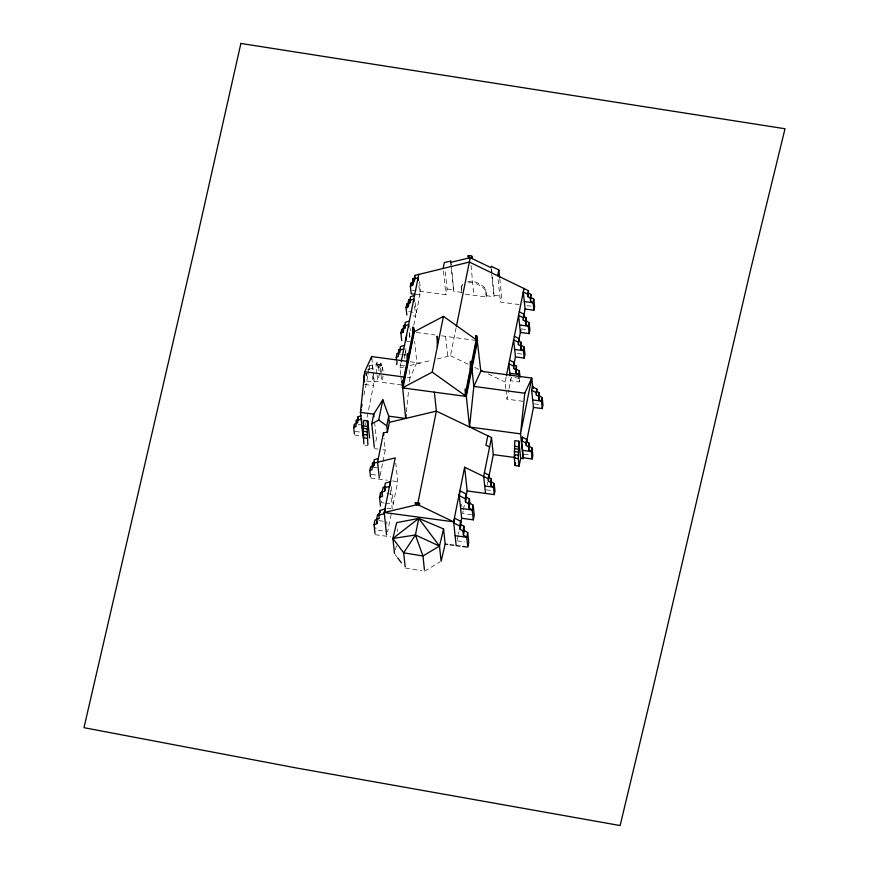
<?xml version="1.0" encoding="UTF-8"?>
<svg xmlns="http://www.w3.org/2000/svg" width="869" height="869" viewBox="0 0 869 869"><rect width="100%" height="100%" fill="white"/><g stroke="black" fill="none" stroke-linecap="round" stroke-linejoin="round"><path stroke-width="0.65" stroke-dasharray="4.34 3.26" d="M405.106 355.356L405.475 348.665M405.714 352.738L405.932 348.73M406.366 411.884L408.702 389.616M409.527 381.752L409.94 377.819L408.854 367.62M366.62 373.681L366.142 376.06L365.806 372.92M368.043 370.976L368.521 368.608M363.926 395.091L368.738 371.182M369.01 369.857L370.075 364.546M368.26 366.153L372.356 364.969L371.639 368.532L367.544 369.716M365.577 424.778L373.464 385.619L372.345 375.104M366.664 381.056L374.181 382.067L373.355 372.204M374.333 381.328L377.798 381.795L379.373 374.007M381.534 372.29L382.588 367.098L378.569 366.566L378.015 367.413L382.023 367.956L382.588 367.098L383.11 372.062M401.771 385.01L381.806 382.338L383.12 375.842M375.886 441.333L376.375 438.91L374.702 423.268M404.346 365.849L396.829 364.839L397.546 361.276M400.652 374.496L399.946 367.924L400.967 362.862M380.122 475.615L382.697 462.829M382.957 461.558L385.271 450.055L384.011 438.215M413.807 325.256L415.632 316.207L414.502 305.692M408.821 311.634L416.349 312.644L419.923 294.906L418.652 283.077M391.18 514.263L387.693 531.546L376.06 529.981L375.799 527.516M385.445 503.184L393.201 504.226L397.752 481.632L395.775 463.166M411.863 290.17L445.971 294.743L447.133 288.975L445.026 269.194M461.993 292.408L453.737 291.3L451.467 266.262M461.602 292.375L461.298 285.836A22.018 10.026 11.4 0 1 462.938 284.054M437.194 358.93L450.479 355.714L456.062 328.015M465.371 294.178L486.26 296.981L485.814 289.127A20.639 9.396 11.4 0 0 472.725 281.067A22.018 10.026 11.4 0 0 467.609 281.904M486.26 296.981L485.814 289.127M486.521 295.699L494.113 296.72L492.136 274.202M519.151 304.574L500.479 302.064L501.641 296.286L499.816 279.145M457.387 539.53L458.191 535.543M458.463 534.218L458.995 531.556M463.155 510.896L462.623 513.546L471.671 514.763M463.427 509.56L464.763 502.923M505.834 388.617L505.128 382.045L506.192 376.798M487.281 484.641L487.802 482.023M523.095 401.304L506.964 399.143L508.81 389.953M509.071 388.639L511.374 377.211L520.151 378.384L519.434 381.947L510.657 380.774L510.255 377.048M395.46 549.697L396.405 545.732M376.961 373.909L375.973 364.708L376.929 362.655L380.937 363.199L381.198 365.643L377.189 365.11L376.929 362.655M380.752 372.475L379.981 365.241L380.937 363.199M377.189 365.11L377.678 364.274L381.687 364.817L382.023 367.956M381.198 365.643L381.687 364.817M424.583 571.15L440.007 561.917M399.946 367.924L403.716 367.011M410.005 365.491L431.915 360.2M447.133 288.975L454.02 289.898M494.396 295.319L501.641 296.286M527.07 305.638L530.829 306.138M416.153 294.395L419.923 294.906M521.107 328.884L527.374 329.731M413.123 315.871L415.632 316.207M416.316 332.436L434.945 334.934M441.604 335.825L476.679 340.539M409.571 333.196L409.636 338.019M517.435 353.509L522.443 354.183M406.725 341.235L410.027 341.68M396.742 353.835L400.511 354.335M401.76 354.509L405.519 355.008M410.266 361.754L420.053 363.068M375.973 364.708L379.981 365.241M407.279 377.461L409.94 377.819L416.914 362.645L414.643 341.376M364.611 373.442L370.878 374.278M534.196 403.846L540.464 404.682M364.687 384.446L373.464 385.619M358.191 424.485L360.7 424.822M355.225 431.426L360.244 432.099M524.061 454.205L530.329 455.052M354.509 434.989L362.036 435.999M365.338 445.428L368.011 445.786M374.42 448.6L378.037 449.077M382.86 449.729L385.271 450.055M373.062 467.326L376.82 467.826M371.345 474.431L376.364 475.104M486.227 489.855L492.495 490.703M370.628 477.993L387.27 480.231M392.506 480.937L397.752 481.632M386.977 493.657L392.147 494.352M384.152 503.01L381.567 502.662L381.295 500.196M387.074 508.256L390.952 508.778M378.884 520.629L384.055 521.324M457.116 540.866L464.872 541.908M375.115 534.696L390.594 536.781M405.28 568L422.008 570.737M450.479 355.714L468.608 364.459M474.659 367.37L480.698 370.281M488.215 373.898L505.128 382.045M395.286 554.683L396.829 556.725M450.892 261.004L451.326 264.947M450.609 262.405L453.737 291.3M518.902 376.983L519.434 381.947M498.089 279.644L500.479 302.064M505.975 389.931L506.964 399.143M491.572 268.923L491.995 272.888M491.148 269.01L491.572 272.964M491.713 274.289L494.113 296.72M471.052 265.469L473.855 295.319M461.298 285.836L461.711 289.779M443.44 271.009L445.971 294.743M445.591 336.368L447.731 356.388M461.624 504.216L461.906 506.888M419.586 281.491L420.639 291.343M415.295 302.792L416.349 312.644M410.146 328.319L410.407 330.731M409.505 332.534L410.092 338.074M404.335 354.183L404.9 359.44M400.794 375.81L401.217 379.753M396.427 361.113L396.829 364.839M381.013 374.887L381.806 382.338M397.35 528.96L397.611 531.491M378.569 366.566L379.101 371.53M391.322 486.683L393.201 504.226M377.678 364.274L378.015 367.413M390.257 490.29L392.245 508.952M377.103 375.223L377.798 381.795M371.823 357.876L373.214 370.911M372.356 364.969L372.997 370.998M373.388 374.615L374.181 382.067M386.64 521.672L386.911 524.137M485.554 290.42A20.639 9.396 11.4 0 0 472.464 282.349A22.018 10.026 11.4 0 0 467.348 283.185M461.037 287.128A22.018 10.026 11.4 0 1 462.677 285.336"/><path stroke-width="1.3" d="M402.923 385.934L402.195 385.836L407.061 361.71L407.105 353.824L407.833 353.922L408.854 356.475L408.137 356.377L413.438 330.046L412.797 327.331L413.525 327.428L414.328 331.719L403.097 387.509L402.716 381.078L401.999 380.98L405.682 418.434L388.715 416.164L382.827 399.805L373.724 414.144L371.78 423.833L374.289 447.296M407.833 353.922L407.778 361.808L407.061 361.71M471.172 361.526L471.117 369.434L470.259 369.314L470.314 361.406L472.388 363.09L471.541 362.97L476.462 338.508L475.843 335.706L476.701 335.825L480.807 371.226L473.822 386.401L469.564 427.016L520.52 433.859L523.171 458.615L520.672 458.278L518.836 441.191L514.828 440.648L514.296 458.082L515.089 465.534L519.097 466.066L520.672 458.278M405.921 340.648L406.681 335.358M369.586 437.998L367.761 420.9L363.742 420.368L363.166 431.285L363.872 444.005M367.88 444.548L367.174 431.828L367.761 420.9M519.097 466.066L518.304 458.626L518.836 441.191M407.604 361.395L371.682 356.572L364.708 371.747L360.45 412.362L362.96 435.825M405.682 418.434L406.095 414.513M532.871 388.486L531.763 378.069L524.778 393.233L520.52 433.859L531.763 378.069L480.807 371.226M354.378 433.74L353.716 427.537L354.433 423.974L354.704 426.462M364.611 373.442L363.894 376.994L364.426 381.958M353.716 427.537L355.964 426.603L356.344 419.901L356.681 423.04M355.627 423.464L357.626 422.703L358.082 416.696L361.156 415.806M360.983 409.712L360.45 412.362L373.724 414.144L374.007 416.751M361.515 407.05L362.058 404.4M371.15 359.234L371.682 356.572M363.731 435.206L363.209 437.802L367.218 438.334M371.78 423.833L378.754 420.031L382.827 399.805M370.498 476.755L369.836 470.553L370.552 466.99L372.801 466.056M369.836 470.553L372.084 469.608L372.464 462.905L374.463 462.156M371.747 466.468L373.746 465.719L374.202 459.712L378.297 458.517M373.746 465.719L374.224 463.34M396.297 359.875L396.742 353.835L398.99 352.901M401.717 340.561L400.913 333.12L401.63 329.557L403.879 328.623M406.855 315.034L406.062 307.583L406.779 304.02L409.027 303.085M414.904 294.233L411.146 293.733L410.353 286.281L411.07 282.718L411.33 285.206M396.025 357.398L398.274 356.453L398.654 349.751L400.652 349.001M400.913 333.12L403.162 332.175L403.542 325.473L405.541 324.724M407.974 303.498L408.691 299.946L410.679 299.186L409.962 302.749L407.974 303.498L408.311 306.648L406.062 307.583M410.353 286.281L412.59 285.347L412.981 278.645L414.969 277.884L414.709 275.44L469.336 262.047L528.471 290.713L528.015 296.72L530.231 298.045L530.568 301.185L533.077 302.76L533.881 310.211L525.104 309.027L523.279 291.941L527.755 294.276L528.015 296.72M403.162 332.175L403.64 329.807M408.311 306.648L408.788 304.269M412.59 285.347L413.068 282.968M397.937 353.314L399.936 352.564L400.392 346.557L404.487 345.362M402.825 329.036L404.824 328.286L405.28 322.28L409.375 321.085M409.962 302.749L410.418 296.742L414.524 295.558M412.264 282.197L414.252 281.447L414.709 275.44M387.422 432.012L386.77 425.853L388.715 416.164L389.377 422.323L387.422 432.012L383.446 432.958L377.581 462.08L379.264 477.863M404.824 328.286L405.302 325.908M414.252 281.447L414.969 277.884M401.228 361.591L418.804 274.256M374.984 533.468L374.061 524.822L375.006 520.107L377.993 518.858M380.481 506.149L379.557 497.513L380.513 492.788L382.49 491.963M414.328 331.719L443.451 316.338L477.537 340.659L466.305 396.449L402.412 387.867L414.155 330.144L413.438 330.046M374.061 524.822L377.037 523.583L376.592 519.412L377.548 514.698L379.308 514.024M379.557 497.513L382.534 496.264L382.088 492.104L383.044 487.379L385.684 486.379M377.037 523.583L377.515 521.226M378.895 515.165L379.84 510.451L385.282 508.876L384.326 513.601L378.895 515.165L379.242 518.413L376.592 519.412M382.088 492.104L384.739 491.104L384.391 487.857L385.336 483.131L390.778 481.567M384.739 491.104L385.217 488.747M390.062 485.108L390.539 482.74M443.157 268.369L444.32 262.601L450.892 261.004L450.609 262.405L470.227 257.669L491.007 267.685L491.289 266.283L498.828 269.911L499.675 277.83M402.412 387.867L432.219 372.128L443.451 316.338M417.837 503.249L436.39 411.124L434.359 392.158M456.323 326.69L470.227 257.669M405.15 566.74L403.661 552.825L415.415 534.989L418.749 518.413L443.57 528.939L445.189 544.113L441.115 561.255L439.486 546.08L443.57 528.939M465.99 390.507L470.65 367.381M467.533 385.173L469.673 374.539M472.073 362.59L473.149 357.268M474.485 350.631L475.821 343.994M497.665 275.69L498.828 269.911M464.633 467.207L467.164 490.952L494.287 494.602L493.483 487.151L490.974 485.575L490.637 482.436L488.421 481.111L488.161 478.667L464.633 467.207L453.629 521.834L456.171 545.58L460.049 546.101M459.679 526.017L460.635 521.302L454.693 518.196L453.748 522.921L459.679 526.017L460.027 529.264L462.971 531.013L463.416 535.185L466.751 537.27L467.804 547.144M465.176 498.708L466.132 493.983L460.201 490.887L459.245 495.602L465.176 498.708L465.523 501.945L468.467 503.705L468.912 507.865L472.247 509.962L473.301 519.836L461.667 518.272L459.125 494.515M460.863 522.258L461.667 518.272M466.099 496.275L467.164 490.952M460.027 529.264L460.983 524.539L460.635 521.302M465.523 501.945L466.479 497.231L466.132 493.983M462.971 531.013L463.916 526.288L460.983 524.539M468.467 503.705L469.412 498.98L466.479 497.231M463.416 535.185L464.361 530.459L463.916 526.288M468.912 507.865L469.857 503.151L469.412 498.98M464.361 530.459L467.696 532.556L466.751 537.27L455.117 535.706M469.857 503.151L473.203 505.237L472.247 509.962L460.613 508.398M487.802 435.749L485.901 445.2L489.595 446.97M468.043 545.971L468.76 542.43L467.696 532.556M473.301 519.836L474.257 515.111L473.203 505.237M389.377 422.323L436.39 411.124L491.496 437.52L483.685 476.331L485.51 493.418M506.453 375.484L523.996 288.378M488.161 478.667L488.878 475.104L484.402 472.769M488.856 476.809L493.32 454.606L491.496 437.52M488.421 481.111L488.878 475.104M518.902 376.983L518.641 374.506L516.121 372.92L515.784 369.781L513.568 368.467L514.024 362.46L509.549 360.114M518.109 342.147L513.633 339.812L515.458 356.898L524.235 358.082L523.442 350.631L520.922 349.056L520.585 345.916L518.369 344.591L518.826 338.584L514.35 336.249M523.04 317.696L518.565 315.36L520.39 332.447L529.167 333.62L528.363 326.179L525.854 324.604L525.517 321.454L523.301 320.14L523.757 314.133L519.282 311.797M527.755 294.276L528.471 290.713M513.927 364.513L515.458 356.898M518.543 341.582L520.868 330.079M523.507 316.968L525.104 309.027M490.637 482.436L491.354 478.873L489.138 477.548M513.568 368.467L514.024 362.46M518.369 344.591L518.826 338.584M523.301 320.14L523.757 314.133M490.974 485.575L491.354 478.873M515.784 369.781L516.501 366.218L514.285 364.904M520.585 345.916L521.302 342.353L519.086 341.028M525.517 321.454L526.234 317.902L524.018 316.577M530.231 298.045L530.948 294.482L528.732 293.157M516.121 372.92L516.501 366.218M520.922 349.056L521.302 342.353M525.854 324.604L526.234 317.902M530.568 301.185L530.948 294.482M491.691 482.013L494.2 483.588L493.483 487.151L484.717 485.977M494.287 494.602L495.004 491.039L494.2 483.588M516.838 369.368L519.358 370.944L518.641 374.506L509.864 373.322M521.639 345.493L524.159 347.068L523.442 350.631L514.665 349.457M526.571 321.041L529.08 322.616L528.363 326.179L519.586 324.995M531.285 297.622L533.794 299.197L533.077 302.76L524.311 301.586M524.235 358.082L524.952 354.519L524.159 347.068M529.167 333.62L529.884 330.068L529.08 322.616M533.881 310.211L534.598 306.648L533.794 299.197M514.817 455.486L514.296 458.082L518.304 458.626M515.089 465.534L515.61 462.938M521.519 440.67L522.236 437.118L526.712 439.453L526.256 445.46L528.471 446.775L528.808 449.925L531.317 451.5L532.121 458.941L523.344 457.767L521.519 440.67L525.995 443.016L526.256 445.46M531.654 390.311L532.371 386.748L536.846 389.084L536.39 395.091L538.606 396.416L538.943 399.555L541.463 401.13L542.256 408.582L533.479 407.398L531.654 390.311L536.13 392.647L536.39 395.091M525.995 443.016L526.712 439.453M536.13 392.647L536.846 389.084M523.171 458.615L523.344 457.767M526.418 442.506L533.479 407.398M528.471 446.775L529.188 443.223L526.972 441.897M538.606 396.416L539.323 392.853L537.107 391.539M528.808 449.925L529.188 443.223M538.943 399.555L539.323 392.853M529.525 446.362L532.034 447.937L531.317 451.5L522.551 450.316M539.66 395.992L542.18 397.578L541.463 401.13L532.686 399.957M532.121 458.941L532.838 455.389L532.034 447.937M542.256 408.582L542.973 405.019L542.18 397.578M394.526 553.651L392.897 538.476L396.666 522.638L418.749 518.413L439.486 546.08L422.953 555.975L403.661 552.825L392.897 538.476L418.749 518.413M533.262 387.335L532.697 388.182L532.36 385.043M413.992 279.003L418.087 277.808L418.369 280.448M409.701 300.305L413.807 299.121L414.078 301.749M404.563 325.832L408.658 324.648L408.919 327.092M399.675 350.109L403.77 348.925M357.365 420.259L361.461 419.075L361.884 423.018M373.485 463.264L395.21 457.887L384.207 512.514L386.607 534.924M384.391 487.857L389.823 486.282M392.897 538.476L415.415 534.989L439.486 546.08M477.537 340.659L476.049 340.572L475.843 335.706M471.063 368.434L471.921 368.554L471.009 367.902M364.708 371.747L404.617 377.103M524.778 393.233L473.822 386.401L471.704 366.522M466.577 391.952L465.925 389.355L465.067 389.236L465.447 396.329M465.23 394.298L466.088 394.417L469.564 427.016M363.166 425.929L367.174 426.473M514.252 446.221L518.261 446.753M363.427 428.374L367.435 428.917M514.513 448.665L518.521 449.208M363.166 431.285L367.174 431.828M514.252 451.576L518.261 452.108M363.503 434.424L367.511 434.967M514.589 454.715L518.597 455.247M493.32 454.606L515.36 457.572M445.189 544.113L447.633 544.439M450.066 544.765L453.727 545.254M462.634 546.449L466.512 546.97M480.698 370.281L483.392 371.574M513.307 366.012L508.832 363.676L510.125 375.81M432.219 372.128L466.305 396.449M378.754 420.031L386.77 425.853M397.6 557.757L401.435 562.884M415.415 534.989L422.953 555.975L424.441 569.89M402.716 381.078L403.335 383.892L402.608 383.794L401.999 380.98M519.358 370.944L520.02 377.146M522.236 437.118L522.519 439.747M471.791 258.43L471.139 257.202L472.323 257.365L472.204 256.257L470.574 255.584L467.804 255.671L467.924 256.768L469.499 256.985L468.956 257.974M476.679 340.539L476.462 338.508L477.32 338.628L466.088 394.417L465.925 389.355M438.302 341.886L437.096 336.227L437.335 346.709M412.981 278.645L413.199 280.73M408.691 299.946L408.908 302.043M406.779 304.02L407.17 307.745M401.63 329.557L401.902 332.034M398.654 349.751L398.882 351.847M383.446 432.958L383.729 435.586M380.513 492.788L380.774 495.265M379.84 510.451L380.068 512.612M362.167 425.647L363.144 434.848M358.082 416.696L358.343 419.14M476.701 335.825L476.907 340.681M413.525 327.428L413.709 332.382L412.981 332.284L412.797 327.331M240.887 43.45L194.265 250.359L83.978 727.679L295.666 767.838L620.14 825.55L653.184 687.357L750.935 268.347L785.022 128.753L240.887 43.45M417.576 504.563L416.305 504.867L416.848 503.879L415.273 503.662L415.154 502.564L419.553 503.151L419.673 504.259L418.489 504.096L419.14 505.313L417.576 504.563L384.207 512.514L453.629 521.834L417.576 504.563"/></g></svg>
